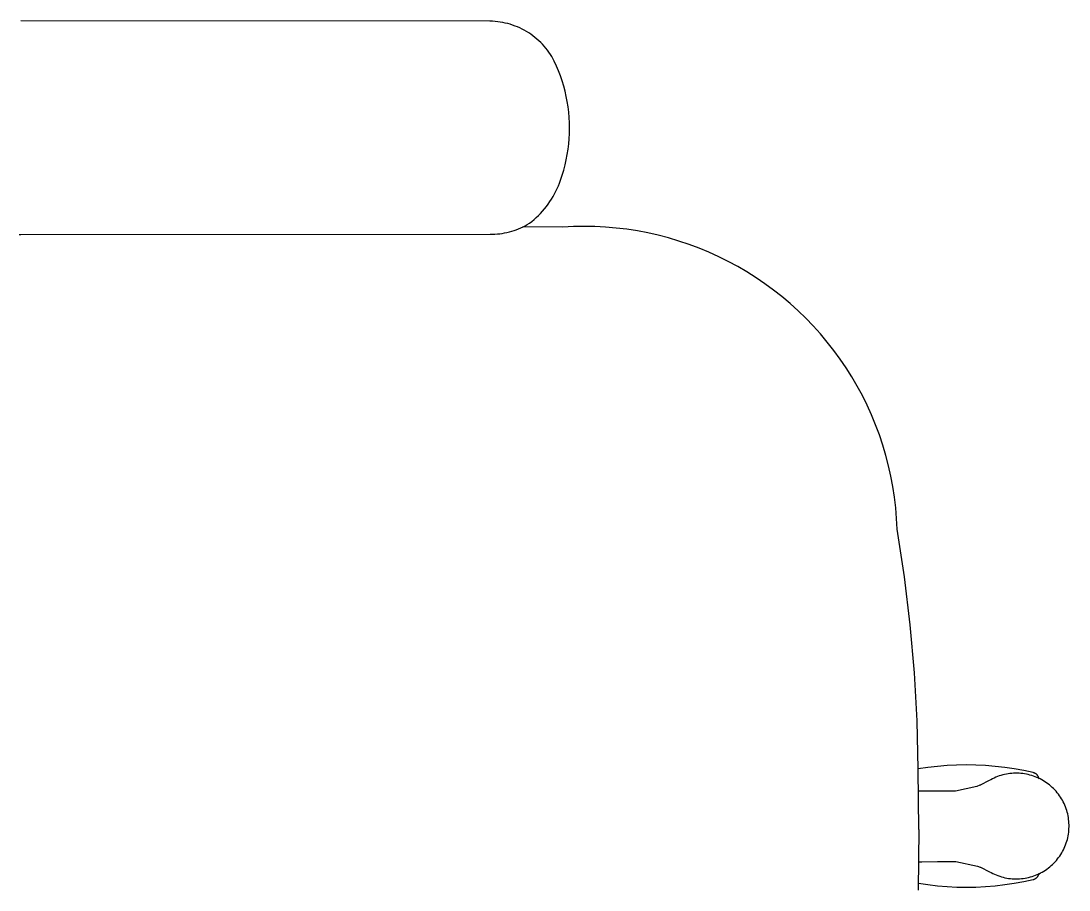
# Model space of a CAD drawing. Header units: inches. Extents: x 4 to 2210, y 3 to 2073.
# Drawn here: x 1153.53 to 1167.88, y 1938.97 to 1950.87 of the extents above; entities that cross this region are included whole.
import ezdxf

# ---------------------------------------------------------------- set-up
doc = ezdxf.new("R2010")
doc.units = ezdxf.units.IN
doc.header["$MEASUREMENT"] = 0
doc.layers.add('Planon_construction', color=253, linetype='Continuous')

# ---------------------------------------------------------------- blocks, each defined once
blk = doc.blocks.new('8 person table')
at = {"layer": 'Planon_construction'}
for p, q in [((-483.77, 468.25, 0), (-612.23, 468.3, 0)), ((-483.07, 468.23, 0), (-483.77, 468.25, 0)), ((-482.37, 468.18, 0), (-483.07, 468.23, 0)), ((-481.67, 468.1, 0), (-482.37, 468.18, 0)), ((-480.97, 468.01, 0), (-481.67, 468.1, 0)), ((-480.28, 467.88, 0), (-480.97, 468.01, 0)), ((-479.6, 467.74, 0), (-480.28, 467.88, 0)), ((-478.92, 467.57, 0), (-479.6, 467.74, 0)), ((-478.24, 467.38, 0), (-478.92, 467.57, 0)), ((-477.58, 467.16, 0), (-478.24, 467.38, 0)), ((-476.92, 466.92, 0), (-477.58, 467.16, 0)), ((-476.27, 466.66, 0), (-476.92, 466.92, 0)), ((-475.63, 466.38, 0), (-476.27, 466.66, 0)), ((-474.99, 466.07, 0), (-475.63, 466.38, 0)), ((-474.37, 465.75, 0), (-474.99, 466.07, 0)), ((-473.77, 465.4, 0), (-474.37, 465.75, 0)), ((-473.17, 465.03, 0), (-473.77, 465.4, 0)), ((-472.59, 464.64, 0), (-473.17, 465.03, 0)), ((-472.02, 464.23, 0), (-472.59, 464.64, 0)), ((-471.46, 463.8, 0), (-472.02, 464.23, 0)), ((-470.92, 463.36, 0), (-471.46, 463.8, 0)), ((-470.4, 462.89, 0), (-470.92, 463.36, 0)), ((-469.89, 462.41, 0), (-470.4, 462.89, 0)), ((-469.4, 461.9, 0), (-469.89, 462.41, 0)), ((-468.93, 461.39, 0), (-469.4, 461.9, 0)), ((-468.48, 460.85, 0), (-468.93, 461.39, 0)), ((-468.04, 460.3, 0), (-468.48, 460.85, 0)), ((-467.62, 459.74, 0), (-468.04, 460.3, 0)), ((-467.23, 459.16, 0), (-467.62, 459.74, 0)), ((-466.85, 458.57, 0), (-467.23, 459.16, 0)), ((-466.19, 457.27, 0), (-466.85, 458.57, 0)), ((-465.58, 455.95, 0), (-466.19, 457.27, 0)), ((-465.01, 454.61, 0), (-465.58, 455.95, 0)), ((-464.49, 453.25, 0), (-465.01, 454.61, 0)), ((-464.02, 451.87, 0), (-464.49, 453.25, 0)), ((-463.59, 450.48, 0), (-464.02, 451.87, 0)), ((-463.22, 449.07, 0), (-463.59, 450.48, 0)), ((-462.89, 447.65, 0), (-463.22, 449.07, 0)), ((-462.61, 446.22, 0), (-462.89, 447.65, 0)), ((-462.38, 444.78, 0), (-462.61, 446.22, 0)), ((-462.21, 443.34, 0), (-462.38, 444.78, 0)), ((-462.08, 441.89, 0), (-462.21, 443.34, 0)), ((-462, 440.43, 0), (-462.08, 441.89, 0)), ((-461.97, 438.98, 0), (-462, 440.43, 0)), ((-462.07, 436.06, 0), (-462, 437.52, 0)), ((-462, 437.52, 0), (-461.97, 438.98, 0)), ((-462.37, 433.17, 0), (-462.2, 434.61, 0)), ((-462.2, 434.61, 0), (-462.07, 436.06, 0)), ((-462.87, 430.3, 0), (-462.6, 431.73, 0)), ((-462.6, 431.73, 0), (-462.37, 433.17, 0)), ((-463.57, 427.47, 0), (-463.19, 428.88, 0)), ((-463.19, 428.88, 0), (-462.87, 430.3, 0)), ((-464.46, 424.7, 0), (-463.99, 426.08, 0)), ((-463.99, 426.08, 0), (-463.57, 427.47, 0)), ((-465.7, 421.66, 0), (-465.35, 422.41, 0)), ((-465.35, 422.41, 0), (-465.03, 423.16, 0)), ((-465.03, 423.16, 0), (-464.73, 423.92, 0)), ((-464.73, 423.92, 0), (-464.46, 424.7, 0)), ((-467.34, 418.82, 0), (-466.9, 419.51, 0)), ((-466.9, 419.51, 0), (-466.48, 420.21, 0)), ((-466.48, 420.21, 0), (-466.08, 420.93, 0)), ((-466.08, 420.93, 0), (-465.7, 421.66, 0)), ((-469.35, 416.23, 0), (-468.82, 416.85, 0)), ((-468.82, 416.85, 0), (-468.3, 417.49, 0)), ((-468.3, 417.49, 0), (-467.81, 418.15, 0)), ((-467.81, 418.15, 0), (-467.34, 418.82, 0)), ((-472.97, 412.9, 0), (-472.32, 413.41, 0)), ((-472.32, 413.41, 0), (-471.69, 413.93, 0)), ((-471.69, 413.93, 0), (-471.08, 414.47, 0)), ((-471.08, 414.47, 0), (-470.48, 415.04, 0)), ((-470.48, 415.04, 0), (-469.91, 415.62, 0)), ((-469.91, 415.62, 0), (-469.35, 416.23, 0)), ((-479.12, 410.38, 0), (-478.47, 410.54, 0)), ((-478.47, 410.54, 0), (-477.83, 410.72, 0)), ((-477.83, 410.72, 0), (-477.19, 410.92, 0)), ((-477.19, 410.92, 0), (-476.56, 411.14, 0)), ((-476.56, 411.14, 0), (-475.94, 411.38, 0)), ((-475.94, 411.38, 0), (-475.33, 411.64, 0)), ((-475.33, 411.64, 0), (-474.72, 411.93, 0)), ((-463.86, 411.84, 0), (-474.82, 411.88, 0)), ((-474.72, 411.93, 0), (-474.13, 412.23, 0)), ((-474.13, 412.23, 0), (-473.55, 412.56, 0)), ((-473.55, 412.56, 0), (-472.97, 412.9, 0)), ((-460.93, 411.99, 0), (-463.86, 411.84, 0)), ((-458, 412.04, 0), (-460.93, 411.99, 0)), ((-455.07, 411.99, 0), (-458, 412.04, 0)), ((-452.14, 411.85, 0), (-455.07, 411.99, 0)), ((-449.22, 411.6, 0), (-452.14, 411.85, 0)), ((-446.31, 411.25, 0), (-449.22, 411.6, 0)), ((-443.41, 410.8, 0), (-446.31, 411.25, 0)), ((-440.53, 410.26, 0), (-443.41, 410.8, 0)), ((-612.75, 409.83, 0), (-612.23, 409.82, 0)), ((-612.23, 409.82, 0), (-483.76, 409.9, 0)), ((-483.76, 409.9, 0), (-483.09, 409.9, 0)), ((-483.09, 409.9, 0), (-482.43, 409.93, 0)), ((-482.43, 409.93, 0), (-481.76, 409.97, 0)), ((-481.76, 409.97, 0), (-481.09, 410.04, 0)), ((-481.09, 410.04, 0), (-480.43, 410.13, 0)), ((-480.43, 410.13, 0), (-479.78, 410.24, 0)), ((-479.78, 410.24, 0), (-479.12, 410.38, 0)), ((-437.67, 409.61, 0), (-440.53, 410.26, 0)), ((-434.84, 408.87, 0), (-437.67, 409.61, 0)), ((-432.03, 408.03, 0), (-434.84, 408.87, 0)), ((-429.25, 407.1, 0), (-432.03, 408.03, 0)), ((-426.5, 406.07, 0), (-429.25, 407.1, 0)), ((-423.79, 404.95, 0), (-426.5, 406.07, 0)), ((-421.12, 403.74, 0), (-423.79, 404.95, 0)), ((-418.5, 402.43, 0), (-421.12, 403.74, 0)), ((-415.92, 401.04, 0), (-418.5, 402.43, 0)), ((-413.39, 399.56, 0), (-415.92, 401.04, 0)), ((-410.91, 398, 0), (-413.39, 399.56, 0)), ((-408.49, 396.35, 0), (-410.91, 398, 0)), ((-406.12, 394.61, 0), (-408.49, 396.35, 0)), ((-403.82, 392.8, 0), (-406.12, 394.61, 0)), ((-401.57, 390.91, 0), (-403.82, 392.8, 0)), ((-399.4, 388.95, 0), (-401.57, 390.91, 0)), ((-397.29, 386.91, 0), (-399.4, 388.95, 0)), ((-395.25, 384.8, 0), (-397.29, 386.91, 0)), ((-393.29, 382.63, 0), (-395.25, 384.8, 0)), ((-391.4, 380.38, 0), (-393.29, 382.63, 0)), ((-389.59, 378.08, 0), (-391.4, 380.38, 0)), ((-387.86, 375.71, 0), (-389.59, 378.08, 0)), ((-386.21, 373.29, 0), (-387.86, 375.71, 0)), ((-384.65, 370.81, 0), (-386.21, 373.29, 0)), ((-383.17, 368.28, 0), (-384.65, 370.81, 0)), ((-381.78, 365.69, 0), (-383.17, 368.28, 0)), ((-380.48, 363.07, 0), (-381.78, 365.69, 0)), ((-379.27, 360.4, 0), (-380.48, 363.07, 0)), ((-378.15, 357.69, 0), (-379.27, 360.4, 0)), ((-377.12, 354.94, 0), (-378.15, 357.69, 0)), ((-376.19, 352.16, 0), (-377.12, 354.94, 0)), ((-375.35, 349.35, 0), (-376.19, 352.16, 0)), ((-374.61, 346.52, 0), (-375.35, 349.35, 0)), ((-373.97, 343.66, 0), (-374.61, 346.52, 0)), ((-373.43, 340.78, 0), (-373.97, 343.66, 0)), ((-372.98, 337.88, 0), (-373.43, 340.78, 0)), ((-372.63, 334.97, 0), (-372.98, 337.88, 0)), ((-372.39, 332.05, 0), (-372.63, 334.97, 0)), ((-372.24, 329.12, 0), (-372.39, 332.05, 0)), ((-370.24, 316.07, 0), (-372.24, 329.12, 0)), ((-368.66, 302.96, 0), (-370.24, 316.07, 0)), ((-367.51, 289.81, 0), (-368.66, 302.96, 0)), ((-366.78, 276.63, 0), (-367.51, 289.81, 0)), ((-366.47, 263.44, 0), (-366.78, 276.63, 0)), ((-361.23, 264.17, 0), (-363.86, 263.87, 0)), ((-358.6, 264.39, 0), (-361.23, 264.17, 0)), ((-355.96, 264.52, 0), (-358.6, 264.39, 0)), ((-353.32, 264.56, 0), (-355.96, 264.52, 0)), ((-350.67, 264.52, 0), (-353.32, 264.56, 0)), ((-348.03, 264.39, 0), (-350.67, 264.52, 0)), ((-345.4, 264.18, 0), (-348.03, 264.39, 0)), ((-342.77, 263.88, 0), (-345.4, 264.18, 0)), ((-363.86, 263.87, 0), (-366.47, 263.48, 0)), ((-366.29, 246.88, 0), (-366.47, 263.44, 0)), ((-344.77, 261.37, 0), (-345.24, 261.18, 0)), ((-344.3, 261.54, 0), (-344.77, 261.37, 0)), ((-343.82, 261.69, 0), (-344.3, 261.54, 0)), ((-343.34, 261.83, 0), (-343.82, 261.69, 0)), ((-342.85, 261.95, 0), (-343.34, 261.83, 0)), ((-342.35, 262.05, 0), (-342.85, 261.95, 0)), ((-340.16, 263.49, 0), (-342.77, 263.88, 0)), ((-341.86, 262.14, 0), (-342.35, 262.05, 0)), ((-341.36, 262.21, 0), (-341.86, 262.14, 0)), ((-340.86, 262.26, 0), (-341.36, 262.21, 0)), ((-340.36, 262.29, 0), (-340.86, 262.26, 0)), ((-339.86, 262.31, 0), (-340.36, 262.29, 0)), ((-337.56, 263.01, 0), (-340.16, 263.49, 0)), ((-339.35, 262.3, 0), (-339.86, 262.31, 0)), ((-338.85, 262.29, 0), (-339.35, 262.3, 0)), ((-338.35, 262.25, 0), (-338.85, 262.29, 0)), ((-337.85, 262.2, 0), (-338.35, 262.25, 0)), ((-337.35, 262.12, 0), (-337.85, 262.2, 0)), ((-334.98, 262.46, 0), (-337.56, 263.01, 0)), ((-336.86, 262.04, 0), (-337.35, 262.12, 0)), ((-336.36, 261.93, 0), (-336.86, 262.04, 0)), ((-335.88, 261.81, 0), (-336.36, 261.93, 0)), ((-335.39, 261.67, 0), (-335.88, 261.81, 0)), ((-334.92, 261.51, 0), (-335.39, 261.67, 0)), ((-334.91, 262.44, 0), (-334.98, 262.46, 0)), ((-334.44, 261.34, 0), (-334.92, 261.51, 0)), ((-334.84, 262.42, 0), (-334.91, 262.44, 0)), ((-334.77, 262.4, 0), (-334.84, 262.42, 0)), ((-334.7, 262.37, 0), (-334.77, 262.4, 0)), ((-334.64, 262.35, 0), (-334.7, 262.37, 0)), ((-334.57, 262.32, 0), (-334.64, 262.35, 0)), ((-334.51, 262.29, 0), (-334.57, 262.32, 0)), ((-334.45, 262.25, 0), (-334.51, 262.29, 0)), ((-334.38, 262.22, 0), (-334.45, 262.25, 0)), ((-333.98, 261.15, 0), (-334.44, 261.34, 0)), ((-334.32, 262.18, 0), (-334.38, 262.22, 0)), ((-334.26, 262.14, 0), (-334.32, 262.18, 0)), ((-334.21, 262.1, 0), (-334.26, 262.14, 0)), ((-334.15, 262.06, 0), (-334.21, 262.1, 0)), ((-334.1, 262.01, 0), (-334.15, 262.06, 0)), ((-334.04, 261.97, 0), (-334.1, 262.01, 0)), ((-333.99, 261.92, 0), (-334.04, 261.97, 0)), ((-333.94, 261.87, 0), (-333.99, 261.92, 0)), ((-333.89, 261.81, 0), (-333.94, 261.87, 0)), ((-333.85, 261.76, 0), (-333.89, 261.81, 0)), ((-333.8, 261.7, 0), (-333.85, 261.76, 0)), ((-333.76, 261.65, 0), (-333.8, 261.7, 0)), ((-333.72, 261.59, 0), (-333.76, 261.65, 0)), ((-333.68, 261.53, 0), (-333.72, 261.59, 0)), ((-333.64, 261.47, 0), (-333.68, 261.53, 0)), ((-333.61, 261.41, 0), (-333.64, 261.47, 0)), ((-333.58, 261.34, 0), (-333.61, 261.41, 0)), ((-333.55, 261.28, 0), (-333.58, 261.34, 0)), ((-333.52, 261.21, 0), (-333.55, 261.28, 0)), ((-350.45, 258.66, 0), (-356.26, 257.41, 0)), ((-349.59, 259.02, 0), (-350.45, 258.66, 0)), ((-347.03, 260.28, 0), (-349.56, 259.03, 0)), ((-349.56, 259.03, 0), (-349.54, 258.98, 0)), ((-346.6, 260.53, 0), (-347.03, 260.28, 0)), ((-346.15, 260.76, 0), (-346.6, 260.53, 0)), ((-345.7, 260.98, 0), (-346.15, 260.76, 0)), ((-345.24, 261.18, 0), (-345.7, 260.98, 0)), ((-333.52, 260.95, 0), (-333.98, 261.15, 0)), ((-333.49, 261.15, 0), (-333.52, 261.21, 0)), ((-333.07, 260.72, 0), (-333.52, 260.95, 0)), ((-333.47, 261.08, 0), (-333.49, 261.15, 0)), ((-333.45, 261.01, 0), (-333.47, 261.08, 0)), ((-333.43, 260.94, 0), (-333.45, 261.01, 0)), ((-333.41, 260.87, 0), (-333.43, 260.94, 0)), ((-333.4, 260.8, 0), (-333.41, 260.87, 0)), ((-333.39, 260.73, 0), (-333.4, 260.8, 0)), ((-332.62, 260.49, 0), (-333.07, 260.72, 0)), ((-332.19, 260.24, 0), (-332.62, 260.49, 0)), ((-331.76, 259.97, 0), (-332.19, 260.24, 0)), ((-331.34, 259.69, 0), (-331.76, 259.97, 0)), ((-330.94, 259.39, 0), (-331.34, 259.69, 0)), ((-330.54, 259.08, 0), (-330.94, 259.39, 0)), ((-330.16, 258.76, 0), (-330.54, 259.08, 0)), ((-329.78, 258.42, 0), (-330.16, 258.76, 0)), ((-329.42, 258.08, 0), (-329.78, 258.42, 0)), ((-364.5, 257.37, 0), (-366.41, 257.39, 0)), ((-361.31, 257.36, 0), (-364.5, 257.37, 0)), ((-356.26, 257.41, 0), (-361.31, 257.36, 0)), ((-329.07, 257.71, 0), (-329.42, 258.08, 0)), ((-328.73, 257.34, 0), (-329.07, 257.71, 0)), ((-328.41, 256.96, 0), (-328.73, 257.34, 0)), ((-328.1, 256.56, 0), (-328.41, 256.96, 0)), ((-327.8, 256.15, 0), (-328.1, 256.56, 0)), ((-327.52, 255.74, 0), (-327.8, 256.15, 0)), ((-327.25, 255.31, 0), (-327.52, 255.74, 0)), ((-327, 254.88, 0), (-327.25, 255.31, 0)), ((-326.76, 254.43, 0), (-327, 254.88, 0)), ((-326.54, 253.98, 0), (-326.76, 254.43, 0)), ((-326.34, 253.52, 0), (-326.54, 253.98, 0)), ((-326.15, 253.06, 0), (-326.34, 253.52, 0)), ((-325.97, 252.59, 0), (-326.15, 253.06, 0)), ((-325.82, 252.11, 0), (-325.97, 252.59, 0)), ((-325.68, 251.62, 0), (-325.82, 252.11, 0)), ((-325.55, 251.14, 0), (-325.68, 251.62, 0)), ((-325.45, 250.65, 0), (-325.55, 251.14, 0)), ((-325.36, 250.15, 0), (-325.45, 250.65, 0)), ((-325.29, 249.65, 0), (-325.36, 250.15, 0)), ((-366.29, 246.88, 0), (-366.47, 230.31, 0)), ((-325.23, 249.15, 0), (-325.29, 249.65, 0)), ((-325.19, 248.65, 0), (-325.23, 249.15, 0)), ((-325.22, 246.64, 0), (-325.19, 247.14, 0)), ((-325.17, 248.15, 0), (-325.19, 248.65, 0)), ((-325.19, 247.14, 0), (-325.17, 247.65, 0)), ((-325.17, 247.65, 0), (-325.17, 248.15, 0)), ((-325.78, 243.68, 0), (-325.64, 244.17, 0)), ((-325.64, 244.17, 0), (-325.52, 244.65, 0)), ((-325.52, 244.65, 0), (-325.42, 245.15, 0)), ((-325.42, 245.15, 0), (-325.34, 245.64, 0)), ((-325.34, 245.64, 0), (-325.27, 246.14, 0)), ((-325.27, 246.14, 0), (-325.22, 246.64, 0)), ((-326.94, 240.9, 0), (-326.7, 241.35, 0)), ((-326.7, 241.35, 0), (-326.49, 241.8, 0)), ((-326.49, 241.8, 0), (-326.29, 242.26, 0)), ((-326.29, 242.26, 0), (-326.1, 242.73, 0)), ((-326.1, 242.73, 0), (-325.93, 243.2, 0)), ((-325.93, 243.2, 0), (-325.78, 243.68, 0)), ((-328.98, 238.05, 0), (-328.65, 238.42, 0)), ((-328.65, 238.42, 0), (-328.33, 238.81, 0)), ((-328.33, 238.81, 0), (-328.02, 239.21, 0)), ((-328.02, 239.21, 0), (-327.73, 239.62, 0)), ((-327.73, 239.62, 0), (-327.45, 240.04, 0)), ((-327.45, 240.04, 0), (-327.19, 240.46, 0)), ((-327.19, 240.46, 0), (-326.94, 240.9, 0)), ((-366.39, 238.03, 0), (-365.47, 238.04, 0)), ((-365.47, 238.04, 0), (-361.22, 238.1, 0)), ((-361.22, 238.1, 0), (-356.17, 238.1, 0)), ((-356.17, 238.1, 0), (-350.29, 236.89, 0)), ((-350.29, 236.89, 0), (-349.49, 236.56, 0)), ((-349.46, 236.54, 0), (-349.44, 236.6, 0)), ((-349.46, 236.54, 0), (-346.92, 235.31, 0)), ((-332.51, 235.24, 0), (-332.07, 235.49, 0)), ((-332.07, 235.49, 0), (-331.65, 235.76, 0)), ((-331.65, 235.76, 0), (-331.24, 236.05, 0)), ((-331.24, 236.05, 0), (-330.83, 236.35, 0)), ((-330.83, 236.35, 0), (-330.44, 236.66, 0)), ((-330.44, 236.66, 0), (-330.06, 236.99, 0)), ((-330.06, 236.99, 0), (-329.69, 237.33, 0)), ((-329.69, 237.33, 0), (-329.33, 237.68, 0)), ((-329.33, 237.68, 0), (-328.98, 238.05, 0)), ((-346.92, 235.31, 0), (-346.48, 235.07, 0)), ((-346.48, 235.07, 0), (-346.03, 234.84, 0)), ((-346.03, 234.84, 0), (-345.58, 234.63, 0)), ((-345.58, 234.63, 0), (-345.12, 234.43, 0)), ((-345.12, 234.43, 0), (-344.65, 234.25, 0)), ((-344.65, 234.25, 0), (-344.17, 234.08, 0)), ((-344.17, 234.08, 0), (-343.69, 233.93, 0)), ((-343.69, 233.93, 0), (-343.21, 233.8, 0)), ((-343.21, 233.8, 0), (-342.72, 233.68, 0)), ((-342.72, 233.68, 0), (-342.22, 233.59, 0)), ((-342.22, 233.59, 0), (-341.73, 233.51, 0)), ((-341.73, 233.51, 0), (-341.23, 233.44, 0)), ((-341.23, 233.44, 0), (-340.73, 233.4, 0)), ((-340.73, 233.4, 0), (-340.23, 233.37, 0)), ((-340.23, 233.37, 0), (-339.72, 233.36, 0)), ((-340.16, 232.17, 0), (-337.56, 232.65, 0)), ((-339.72, 233.36, 0), (-339.22, 233.36, 0)), ((-339.22, 233.36, 0), (-338.72, 233.39, 0)), ((-338.72, 233.39, 0), (-338.22, 233.43, 0)), ((-338.22, 233.43, 0), (-337.72, 233.48, 0)), ((-337.72, 233.48, 0), (-337.22, 233.56, 0)), ((-337.56, 232.65, 0), (-334.98, 233.21, 0)), ((-337.22, 233.56, 0), (-336.73, 233.65, 0)), ((-336.73, 233.65, 0), (-336.24, 233.76, 0)), ((-336.24, 233.76, 0), (-335.75, 233.89, 0)), ((-335.75, 233.89, 0), (-335.27, 234.03, 0)), ((-335.27, 234.03, 0), (-334.79, 234.19, 0)), ((-334.98, 233.21, 0), (-334.91, 233.22, 0)), ((-334.91, 233.22, 0), (-334.84, 233.24, 0)), ((-334.84, 233.24, 0), (-334.77, 233.26, 0)), ((-334.79, 234.19, 0), (-334.32, 234.37, 0)), ((-334.77, 233.26, 0), (-334.7, 233.29, 0)), ((-334.7, 233.29, 0), (-334.64, 233.32, 0)), ((-334.64, 233.32, 0), (-334.57, 233.34, 0)), ((-334.57, 233.34, 0), (-334.51, 233.38, 0)), ((-334.51, 233.38, 0), (-334.45, 233.41, 0)), ((-334.45, 233.41, 0), (-334.38, 233.44, 0)), ((-334.38, 233.44, 0), (-334.32, 233.48, 0)), ((-334.32, 234.37, 0), (-333.86, 234.56, 0)), ((-334.32, 233.48, 0), (-334.26, 233.52, 0)), ((-334.26, 233.52, 0), (-334.21, 233.56, 0)), ((-334.21, 233.56, 0), (-334.15, 233.61, 0)), ((-334.15, 233.61, 0), (-334.1, 233.65, 0)), ((-334.1, 233.65, 0), (-334.04, 233.7, 0)), ((-334.04, 233.7, 0), (-333.99, 233.75, 0)), ((-333.99, 233.75, 0), (-333.94, 233.8, 0)), ((-333.94, 233.8, 0), (-333.89, 233.85, 0)), ((-333.89, 233.85, 0), (-333.85, 233.9, 0)), ((-333.86, 234.56, 0), (-333.4, 234.77, 0)), ((-333.85, 233.9, 0), (-333.8, 233.96, 0)), ((-333.8, 233.96, 0), (-333.76, 234.02, 0)), ((-333.76, 234.02, 0), (-333.72, 234.07, 0)), ((-333.72, 234.07, 0), (-333.68, 234.13, 0)), ((-333.68, 234.13, 0), (-333.64, 234.19, 0)), ((-333.64, 234.19, 0), (-333.61, 234.26, 0)), ((-333.61, 234.26, 0), (-333.58, 234.32, 0)), ((-333.58, 234.32, 0), (-333.55, 234.38, 0)), ((-333.55, 234.38, 0), (-333.52, 234.45, 0)), ((-333.52, 234.45, 0), (-333.49, 234.52, 0)), ((-333.49, 234.52, 0), (-333.47, 234.58, 0)), ((-333.47, 234.58, 0), (-333.45, 234.65, 0)), ((-333.45, 234.65, 0), (-333.43, 234.72, 0)), ((-333.43, 234.72, 0), (-333.41, 234.79, 0)), ((-333.41, 234.79, 0), (-333.4, 234.86, 0)), ((-333.4, 234.77, 0), (-332.95, 235, 0)), ((-333.4, 234.86, 0), (-333.39, 234.93, 0)), ((-332.95, 235, 0), (-332.51, 235.24, 0)), ((-366.45, 232.18, 0), (-363.84, 231.79, 0)), ((-363.84, 231.79, 0), (-361.22, 231.49, 0)), ((-361.22, 231.49, 0), (-358.58, 231.27, 0)), ((-358.58, 231.27, 0), (-355.94, 231.14, 0)), ((-355.94, 231.14, 0), (-353.3, 231.1, 0)), ((-353.3, 231.1, 0), (-350.66, 231.14, 0)), ((-350.66, 231.14, 0), (-348.02, 231.27, 0)), ((-348.02, 231.27, 0), (-345.39, 231.49, 0)), ((-345.39, 231.49, 0), (-342.77, 231.79, 0)), ((-342.77, 231.79, 0), (-340.16, 232.17, 0))]:
    blk.add_line(p, q, dxfattribs=at)

msp = doc.modelspace()

# ---------------------------------------------------------------- block references
at = {"layer": 'Planon_construction', "xscale": 0.05, "yscale": 0.05, "zscale": 0.05}
msp.add_blockref('8 person table', (1184.141, 1927.458), dxfattribs=at)

doc.saveas('drawing.dxf')
